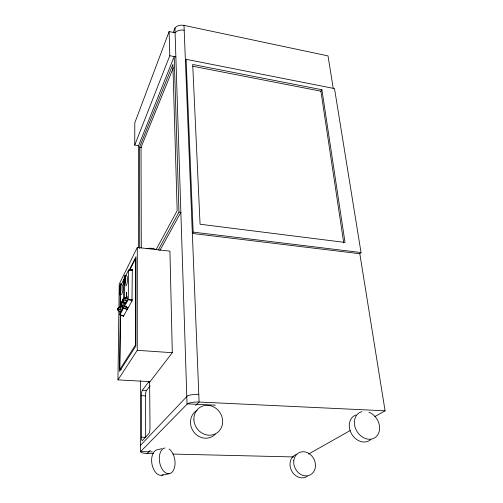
<?xml version="1.0" encoding="UTF-8"?>
<svg xmlns="http://www.w3.org/2000/svg" width="503" height="503" viewBox="0 0 503 503"><rect width="100%" height="100%" fill="white"/><g stroke="black" fill="none" stroke-linecap="round" stroke-linejoin="round"><path stroke-width="0.75" d="M117.96 379.878L137.256 350.314L137.294 247.47L169.932 251.129L172.303 352.697L150.057 381.639L117.96 379.878L118.865 310.797M158.256 250.041L178.974 212.121L174.189 56.588L138.57 145.694L134.747 145.097L134.798 122.839L169.121 31.557L175.088 32.796L175.566 32.286A8.073 5.879 -0.6 0 1 184.186 30.255M132.088 269.312L132.082 270.583L132.088 269.312L128.472 270.212L125.794 275.575M126.284 297.518L126.58 292.331L126.542 297.04M127.19 300.297L127.215 296.5L122.763 299.279L122.493 301.718L122.864 302.303L125.593 303.271L127.19 300.297L122.745 301.24M126.517 306.943L124.524 306.428L128.284 299.455L128.472 270.212L132.314 270.124L131.962 300.976L128.139 307.918L124.524 306.428L124.562 302.529M124.599 298.631L124.719 285.383M125.128 300.561L125.153 297.657M125.593 303.271L125.605 301.976M121.651 306.132L121.94 301.052L121.883 306.409M122.493 301.718L122.512 299.763L123.769 299.266M122.493 308.911L122.531 305.183L118.192 307.893L117.922 310.269L118.293 310.835L120.972 311.747L122.493 308.911L118.161 309.817M122.864 302.303L122.889 300.033L122.512 299.763L122.914 300.505M123.499 300.863L123.524 298.644M127.36 308.043L127.121 309.622L123.531 308.144L127.36 308.043L127.121 309.622L123.48 316.236L119.953 314.79L123.531 308.144L123.593 301.932M123.625 298.826L123.813 279.416L121.261 284.535M123.493 315.085L123.48 316.236L123.204 315.607M119.997 310.961L119.953 314.79L122.556 315.444M120.047 307.132L120.198 294.877M120.292 311.005L119.563 371.478L135.854 346.007L135.967 256.744L128.975 270.702M120.343 307.082L120.469 296.871M120.481 309.169L120.519 306.314M121.273 369.516L119.877 369.435L120.531 314.551M120.972 311.747L120.984 310.47M117.922 310.269L117.954 308.352L119.18 307.855M118.897 309.458L119.217 284.107L137.294 247.47M140.538 445.274L187.424 395.899A10.588 3.175 -2.7 0 1 198.792 394.371M173.258 32.305L175.409 27.414A8.042 5.898 -0.5 0 1 183.991 25.383L328.013 55.896L333.25 88.471M134.747 145.097L169.775 55.714L169.121 31.557M139.708 248.469L139.564 147.159L172.869 64.447L177.175 210.675L156.056 249.733M173.365 67.672L141.029 147.385L141.286 247.86M185.418 60.938L186.104 59.31L334.508 88.572L361.041 252.556L359.821 253.738L192.335 233.455L193.146 232.116L186.104 59.31M129.655 270.381L135.64 258.467L135.508 344.876L119.877 369.435M117.935 309.54L118.174 309.087M122.499 300.97L122.751 300.492M159.822 250.569L180.866 212.367L178.974 212.121M320.612 91.628L321.907 89.723L192.699 64.466L200.068 224.237L345.014 242.44L321.907 89.723M148.567 382.098A4.464 1.019 -86 0 1 149.661 384.94L150.001 427.827A4.64 1.063 -86.7 0 1 148.932 433.517L142.475 440.433A4.514 1 -86.7 0 1 141.437 437.176L141.337 395.666A4.345 0.962 -86 0 1 142.324 390.259L148.567 382.098L149.982 382.173M141.437 437.176L145.688 437.308L145.48 395.874A4.332 0.981 -86.1 0 1 146.474 390.473L150.101 385.82M126.561 275.374C128.183 276.663 127.592 284.113 126.008 285.943M121.984 284.377C123.518 285.937 122.996 292.771 121.424 294.739M140.45 380.859L140.551 451.744A8.601 2.043 -2.1 0 0 147.09 453.448L150.208 450.367M195.604 405.5L199.1 402.048L385.078 410.806L359.821 253.738M308.546 454.077L350.226 430.511M374.823 416.603L385.078 410.806M120.651 306.905L118.192 307.893L122.512 306.987M125.278 298.285L122.763 299.279L127.202 298.336M161.979 448.657L157.426 449.713A12.952 7.746 80.7 0 0 152.157 465.074A12.952 7.746 80.7 0 0 163.154 474.75M161.872 475.234L169.549 473.619M128.284 299.455L132.201 299.354L131.962 300.976L128.284 299.455L129.755 299.587M147.09 453.448L153.365 453.599M172.957 454.064L293.67 456.944M152.459 451.883L140.576 451.587L187.676 403.557A10.638 3.093 -2.8 0 1 199.1 402.048L183.991 25.383M215.447 405.16L187.028 403.852L174.931 27.929M141.337 395.666L145.48 395.874M142.324 390.259L146.474 390.473M137.256 350.314L172.303 352.697M123.531 308.144L124.97 308.264M124.524 306.428L126.699 306.616M128.472 270.212L129.919 270.356M193.146 232.116L361.041 252.556M139.564 147.159L141.877 147.517M192.768 66.233L320.914 91.188L343.719 242.874M169.775 55.714L175.868 56.921M118.324 308.603L117.954 308.352L118.337 309.081M122.512 299.763L122.883 300.354M127.844 307.289L128.139 307.918M138.57 145.694L138.639 247.514M146.398 248.759A7.048 3.326 -0.5 0 1 155.811 249.526M368.906 412.183A14.713 11.739 58.6 0 1 378.143 434.139A14.713 11.739 58.6 0 1 357.771 432.618A14.713 11.739 58.6 0 1 361.871 411.655M370.912 439.377A14.537 11.657 59 0 1 351.817 434.315A14.537 11.657 59 0 1 355.992 414.937M169.065 449.016A13.034 7.69 80.4 0 1 173.717 469.808A13.034 7.69 80.4 0 1 160.797 466.413A13.034 7.69 80.4 0 1 165.015 447.947M215.297 434.164A15.153 13.851 57.8 0 1 193.806 432.027A15.153 13.851 57.8 0 1 197.151 410.297M307.276 476.303A12.311 10.406 64.2 0 1 291.35 470.274A12.311 10.406 64.2 0 1 296.889 454.24M124.75 276.493L124.681 284.277L125.002 275.99L124.75 276.493M120.211 285.478L120.116 293.13L120.45 285L120.211 285.478M125.706 278.681C126.002 281.397 124.241 290.74 123.908 282.108C123.619 279.435 125.36 270.105 125.706 278.681M119.444 289.577C120.318 309.446 122.518 268.916 119.444 289.577M193.906 419.842A15.348 13.977 57.2 0 0 216.177 433.404A15.348 13.977 57.2 0 0 214.743 407.505A15.348 13.977 57.2 0 0 193.906 419.842M293.802 460.541A12.437 10.481 63.8 0 0 308.679 475.511A12.437 10.481 63.8 0 0 311.282 455.366A12.437 10.481 63.8 0 0 293.802 460.541"/></g></svg>
